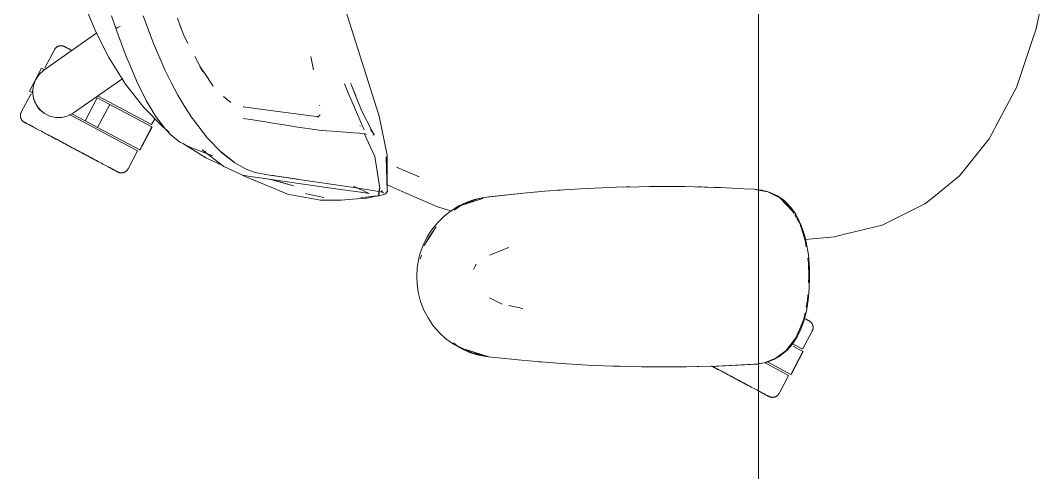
# Model space of a CAD drawing. Header units: millimetres. Extents: x 155927 to 326028, y -36033 to 97293.
# Drawn here: x 171615 to 172164, y 17913 to 18156 of the extents above; entities that cross this region are included whole.
import ezdxf

# ---------------------------------------------------------------- set-up
doc = ezdxf.new("R2010")
doc.units = ezdxf.units.MM
doc.header["$MEASUREMENT"] = 0
doc.layers.add('G-IMPT', color=8, linetype='CONTINUOUS', lineweight=9)
doc.layers.add('I-FURN', color=8, linetype='CONTINUOUS', lineweight=9)

msp = doc.modelspace()

# ---------------------------------------------------------------- linework, layer by layer
at = {"layer": 'G-IMPT'}
for p, q in [((171792.31, 18154.91), (171783.13, 18184.88)), ((171648.32, 18168), (171655.84, 18150.02)), ((172164.49, 18165.49), (172161.62, 18151.67)), ((171666.72, 18151.71), (171664.31, 18158.64)), ((171686.88, 18143.72), (171681.42, 18158.59)), ((171699.72, 18157.4), (171700.39, 18155.68)), ((171703.11, 18148.59), (171700.39, 18155.68)), ((171662.93, 18136.25), (171655.84, 18150.02)), ((171666.68, 18151.71), (171666.71, 18151.84)), ((171672.25, 18136.74), (171666.68, 18151.71)), ((171666.71, 18151.84), (171667.12, 18152.11)), ((171666.71, 18151.84), (171666.73, 18151.88)), ((171666.71, 18151.84), (171666.72, 18151.71)), ((171667.12, 18152.11), (171666.73, 18151.88)), ((171667.95, 18152.49), (171667.12, 18152.11)), ((171667.3, 18152.21), (171667.12, 18152.11)), ((171667.95, 18152.49), (171667.3, 18152.21)), ((171667.95, 18152.49), (171669, 18152.91)), ((171667.95, 18152.49), (171668.41, 18152.69)), ((171669, 18152.91), (171668.41, 18152.69)), ((171703.11, 18148.59), (171700.8, 18154.04)), ((171792.31, 18154.91), (171808.3, 18104.67)), ((172159.11, 18144.23), (172161.62, 18151.67)), ((171705.31, 18143.75), (171703.11, 18148.59)), ((172159.11, 18144.23), (172150.96, 18120.14)), ((171686.88, 18143.72), (171693.06, 18129.49)), ((171671.91, 18121.95), (171662.93, 18136.25)), ((171673.73, 18133.06), (171672.25, 18136.74)), ((171709.18, 18136.7), (171713.37, 18128.6)), ((171771.59, 18136.8), (171773, 18129.54)), ((171678.5, 18122.11), (171673.73, 18133.06)), ((171696.45, 18122.76), (171693.06, 18129.49)), ((171711.86, 18131.37), (171714.42, 18127.62)), ((171711.86, 18131.37), (171713.37, 18128.6)), ((171696.45, 18122.76), (171700.02, 18115.97)), ((171714.42, 18127.62), (171714.81, 18127.04)), ((171714.81, 18127.04), (171718.31, 18121.91)), ((171671.91, 18121.95), (171681.71, 18109.35)), ((171678.72, 18121.66), (171678.5, 18122.11)), ((171678.5, 18122.11), (171683.03, 18113.05)), ((171678.5, 18122.11), (171682.72, 18113.65)), ((171678.72, 18121.66), (171683.03, 18113.05)), ((171718.31, 18121.91), (171719.06, 18120.8)), ((171789.58, 18122.07), (171791.33, 18117.49)), ((171791.33, 18117.49), (171800.25, 18097.33)), ((171793.61, 18120.75), (171793.05, 18122.16)), ((171795.62, 18115.85), (171793.61, 18120.75)), ((171793.61, 18120.75), (171795.63, 18115.65)), ((171795.63, 18115.65), (171794.29, 18119.03)), ((172139.78, 18098.97), (172150.08, 18118.48)), ((172150.08, 18118.48), (172150.96, 18120.14)), ((171683.03, 18113.05), (171682.72, 18113.65)), ((171683.03, 18113.05), (171687.76, 18105.06)), ((171703.78, 18109.74), (171700.02, 18115.97)), ((171724.58, 18115.27), (171728.49, 18111.94)), ((171798.88, 18107.38), (171795.62, 18115.85)), ((171691.67, 18099.05), (171681.71, 18109.35)), ((171703.78, 18109.74), (171707.67, 18103.65)), ((171748.44, 18107.99), (171735.08, 18109.77)), ((171735.08, 18109.77), (171735.55, 18109.63)), ((171748.44, 18107.99), (171775.77, 18104.26)), ((171776.27, 18110.32), (171776.23, 18110.67)), ((171798.88, 18107.38), (171804.16, 18097.27)), ((171688.63, 18103.77), (171687.76, 18105.06)), ((171693.34, 18097.63), (171688.63, 18103.77)), ((171707.83, 18103.39), (171707.67, 18103.65)), ((171715.86, 18092.95), (171707.83, 18103.39)), ((171740.25, 18102.64), (171735.17, 18103.39)), ((171740.25, 18102.64), (171747.08, 18101.58)), ((171747.08, 18101.58), (171748.74, 18101.32)), ((171760.52, 18099.45), (171748.74, 18101.32)), ((171776.62, 18105.37), (171775.06, 18104.13)), ((171775.27, 18104.17), (171775.51, 18104.21)), ((171775.77, 18104.26), (171775.51, 18104.21)), ((171808.3, 18104.67), (171812.5, 18083.71)), ((171695.34, 18096.05), (171691.67, 18099.05)), ((171693.34, 18097.63), (171696.24, 18094.61)), ((171762.07, 18099.2), (171760.52, 18099.45)), ((171777.28, 18096.99), (171762.07, 18099.2)), ((171777.28, 18096.99), (171777.36, 18096.98)), ((171777.36, 18096.98), (171785.61, 18096.36)), ((171794.45, 18095.73), (171785.61, 18096.36)), ((171794.45, 18095.73), (171797.86, 18095.48)), ((171798.23, 18095.44), (171797.86, 18095.48)), ((171797.87, 18099.5), (171798.31, 18099.23)), ((171798.23, 18095.44), (171800.69, 18095.15)), ((171805.87, 18083.01), (171800.28, 18095.3)), ((171800.69, 18095.15), (171800.75, 18095.13)), ((171801.53, 18094.85), (171800.75, 18095.13)), ((171805.51, 18094.82), (171803.67, 18097.52)), ((171805.51, 18094.82), (171804.16, 18097.27)), ((171805.48, 18094.69), (171805.51, 18094.82)), ((171805.51, 18094.82), (171805.54, 18094.99)), ((172136.35, 18092.47), (172139.06, 18097.6)), ((172139.78, 18098.97), (172139.06, 18097.6)), ((171701.1, 18090.75), (171696.24, 18094.61)), ((171702.24, 18090.13), (171701.1, 18090.75)), ((171702.24, 18090.13), (171704.67, 18088.96)), ((171703.59, 18089.44), (171702.83, 18089.94)), ((171703.59, 18089.44), (171715.04, 18082.32)), ((171723.59, 18085.05), (171715.86, 18092.95)), ((171804.79, 18094.54), (171805.48, 18094.69)), ((172136.35, 18092.47), (172124.14, 18077.33)), ((171704.67, 18088.96), (171706.9, 18087.89)), ((171718.81, 18083.38), (171706.9, 18087.89)), ((171713.15, 18086.61), (171724.8, 18077.69)), ((171713.15, 18086.61), (171715.1, 18085.5)), ((171730.33, 18079.96), (171723.38, 18085.36)), ((171723.38, 18085.36), (171726.95, 18082.55)), ((171723.59, 18085.05), (171730.56, 18079.63)), ((171715.04, 18082.32), (171723.67, 18078.34)), ((171730.33, 18079.96), (171726.95, 18082.55)), ((171730.56, 18079.63), (171736.39, 18076.35)), ((171805.87, 18083.01), (171808.58, 18065.96)), ((171812.06, 18082.82), (171812.64, 18064.38)), ((171812.06, 18082.82), (171812.54, 18064.84)), ((171812.5, 18083.71), (171812.54, 18064.84)), ((171724.8, 18077.69), (171731.38, 18074.63)), ((171731.38, 18074.63), (171734.74, 18073.06)), ((171734.13, 18073.35), (171735.3, 18072.58)), ((171737.73, 18072.42), (171734.74, 18073.06)), ((171736.81, 18076.13), (171736.39, 18076.35)), ((171736.81, 18076.13), (171741.6, 18074.38)), ((171741.6, 18074.38), (171749.28, 18073.08)), ((171764.44, 18070.78), (171749.28, 18073.08)), ((171764.44, 18070.78), (171749.85, 18073.01)), ((171765.04, 18070.69), (171749.85, 18073.01)), ((171817.64, 18077.28), (171829.5, 18072.35)), ((172120.38, 18072.67), (172124.14, 18077.33)), ((171735.3, 18072.58), (171751.75, 18065.78)), ((171784.95, 18065.74), (171737.73, 18072.42)), ((171762.16, 18067.29), (171749.21, 18070.79)), ((171762.16, 18067.29), (171750.27, 18070.64)), ((171765.04, 18070.69), (171795.92, 18066.13)), ((171820.7, 18064.25), (171812.53, 18067.81)), ((171829.76, 18072.25), (171829.5, 18072.35)), ((172105.43, 18060.5), (172120.38, 18072.67)), ((171751.75, 18065.78), (171755.12, 18064.39)), ((171758.98, 18062.8), (171755.12, 18064.39)), ((171776.67, 18059.56), (171758.98, 18062.8)), ((171769.23, 18063.01), (171768.66, 18063.16)), ((171778.54, 18060.97), (171769.23, 18063.01)), ((171784.95, 18065.74), (171795.61, 18064.3)), ((171794.37, 18067.11), (171802.8, 18063.11)), ((171796.91, 18064.09), (171795.61, 18064.3)), ((171795.92, 18066.13), (171803.77, 18065.02)), ((171801.93, 18063.25), (171796.91, 18064.09)), ((171802.8, 18063.11), (171801.93, 18063.25)), ((171810.04, 18063.91), (171803.77, 18065.02)), ((171805.81, 18061.53), (171808.13, 18061.97)), ((171806.22, 18061.79), (171809.5, 18062.32)), ((171807.9, 18062.38), (171808.58, 18065.96)), ((171807.9, 18062.38), (171808.52, 18065.93)), ((171808.52, 18065.93), (171808.13, 18061.97)), ((171809.42, 18064.08), (171810.51, 18063.52)), ((171809.42, 18064.08), (171810.04, 18063.91)), ((171809.5, 18062.32), (171811.36, 18062.87)), ((171809.69, 18064.46), (171809.61, 18064.95)), ((171809.69, 18064.46), (171810.01, 18063.92)), ((171810.01, 18063.92), (171810.51, 18063.52)), ((171811.9, 18063.19), (171811.36, 18062.87)), ((171811.9, 18063.19), (171812.28, 18063.69)), ((171812.67, 18064.26), (171812.28, 18063.69)), ((171812.67, 18064.26), (171812.48, 18065.13)), ((171812.48, 18065.13), (171812.5, 18065.01)), ((171812.54, 18064.84), (171812.5, 18065.01)), ((171812.64, 18064.38), (171812.54, 18064.84)), ((171828.54, 18060.83), (171820.7, 18064.25)), ((171864.5, 18061.05), (171887.45, 18063.51)), ((171864.5, 18061.05), (171885.93, 18063.4)), ((171887.45, 18063.51), (171867.31, 18061.38)), ((171885.93, 18063.4), (171897.33, 18064.39)), ((171907.62, 18065.12), (171897.33, 18064.39)), ((171905.58, 18064.98), (171904.16, 18064.85)), ((171905.58, 18064.98), (171907.48, 18065.07)), ((171907.62, 18065.12), (171916.49, 18065.68)), ((171927.8, 18066.22), (171916.49, 18065.68)), ((171927.8, 18066.22), (171935.67, 18066.51)), ((171947.98, 18066.8), (171935.67, 18066.51)), ((171939.55, 18066.59), (171941.2, 18066.67)), ((171941.2, 18066.67), (171943.28, 18066.67)), ((171947.98, 18066.8), (171953.45, 18066.88)), ((171968.17, 18066.88), (171953.45, 18066.88)), ((171972.68, 18066.83), (171968.17, 18066.88)), ((171972.68, 18066.83), (171988.35, 18066.45)), ((171979.4, 18066.66), (171981.62, 18066.66)), ((171984.95, 18066.51), (171981.62, 18066.66)), ((171988.35, 18066.45), (171991.89, 18066.33)), ((172004.45, 18065.71), (171991.89, 18066.33)), ((172004.45, 18065.71), (172010.12, 18065.43)), ((172012.19, 18065), (172009.89, 18065.43)), ((172010.12, 18065.43), (172012.19, 18065.17)), ((172012.19, 18065.17), (172014.12, 18064.93)), ((172017.24, 18064.06), (172012.19, 18065)), ((172014.12, 18064.93), (172018.08, 18063.87)), ((172021.5, 18061.96), (172017.24, 18064.06)), ((172022.4, 18061.88), (172018.08, 18063.87)), ((172021.5, 18061.96), (172023.73, 18060.85)), ((172022.4, 18061.88), (172025.62, 18059.68)), ((171776.67, 18059.56), (171783.64, 18059.53)), ((171787.81, 18059.53), (171783.64, 18059.53)), ((171791.77, 18059.87), (171787.81, 18059.53)), ((171791.77, 18059.87), (171801.09, 18060.68)), ((171800.92, 18061.19), (171798.33, 18060.98)), ((171800.92, 18061.19), (171805.61, 18061.71)), ((171801.09, 18060.68), (171801.56, 18060.72)), ((171805.81, 18061.53), (171801.56, 18060.72)), ((171806.22, 18061.79), (171805.61, 18061.71)), ((171839.66, 18055.97), (171828.54, 18060.83)), ((171852.14, 18056.65), (171848.57, 18054.23)), ((171850.82, 18056.26), (171855.4, 18058.45)), ((171852.14, 18056.65), (171864, 18060.47)), ((171861.37, 18060.26), (171852.14, 18056.65)), ((171852.14, 18056.65), (171854.85, 18057.55)), ((171854.85, 18057.55), (171864, 18060.47)), ((171855.4, 18058.45), (171859.54, 18059.89)), ((171864.5, 18061.05), (171859.54, 18059.89)), ((171864.42, 18060.83), (171861.37, 18060.26)), ((171864.5, 18061.05), (171867.31, 18061.38)), ((172023.73, 18060.85), (172026.14, 18058.62)), ((172030.64, 18053.46), (172023.73, 18060.85)), ((172029.44, 18055.55), (172023.73, 18060.85)), ((172026.95, 18058.54), (172025.62, 18059.68)), ((172029.22, 18055.09), (172026.14, 18058.62)), ((172026.95, 18058.54), (172029.81, 18055.5)), ((172101.78, 18057.52), (172094.61, 18054)), ((172105.43, 18060.5), (172101.78, 18057.52)), ((171839.58, 18047.35), (171843.19, 18050.9)), ((171839.66, 18055.97), (171847.48, 18053.71)), ((171843.19, 18050.9), (171846.5, 18053.53)), ((171850.82, 18056.26), (171846.5, 18053.53)), ((172030.64, 18053.46), (172029.36, 18054.93)), ((172031.33, 18052.4), (172029.44, 18055.55)), ((172029.81, 18055.5), (172032.26, 18052.04)), ((172032.66, 18050.17), (172031.8, 18051.61)), ((172033.06, 18050.67), (172032.26, 18052.04)), ((172083.15, 18048.35), (172094.61, 18054)), ((171839.58, 18047.35), (171836.39, 18043.38)), ((172034.4, 18047.25), (172032.94, 18049.7)), ((172035.27, 18046.03), (172033.06, 18050.67)), ((172037.43, 18037.86), (172034.4, 18047.25)), ((172037.01, 18040.94), (172035.27, 18046.03)), ((172078.78, 18046.2), (172060.84, 18041.8)), ((172083.15, 18048.35), (172078.78, 18046.2)), ((171831.89, 18035.32), (171834.13, 18039.83)), ((171832.53, 18035.23), (171838.86, 18045.18)), ((171834.13, 18039.83), (171836.39, 18043.38)), ((171834.69, 18038.9), (171838.86, 18045.18)), ((172037.01, 18040.94), (172037.98, 18037.02)), ((172037.3, 18038.48), (172053.18, 18039.92)), ((172053.18, 18039.92), (172058.47, 18041.22)), ((172060.84, 18041.8), (172058.47, 18041.22)), ((171831.89, 18035.32), (171830.18, 18030.55)), ((171832.53, 18035.23), (171834.69, 18038.9)), ((172037.9, 18034.57), (172037.43, 18037.86)), ((172037.98, 18037.02), (172039.1, 18030.25)), ((171829.61, 18028.42), (171830.18, 18030.55)), ((171830.98, 18030.11), (171830.36, 18028.08)), ((171878.02, 18034.15), (171867.59, 18030.01)), ((172039.68, 18022.94), (172039.1, 18030.25)), ((171828.44, 18018.43), (171828.73, 18023.47)), ((171828.73, 18023.47), (171829.61, 18028.42)), ((171859.05, 18022.26), (171860.07, 18024.48)), ((171860.07, 18024.48), (171860.36, 18024.93)), ((172039.16, 18025.6), (172038.77, 18028.38)), ((172039.16, 18025.6), (172039.39, 18018.43)), ((171828.44, 18018.43), (171828.61, 18014.58)), ((172039.2, 18015.32), (172039.39, 18018.43)), ((172039.77, 18018.43), (172039.59, 18012.09)), ((172039.68, 18022.94), (172039.77, 18018.43)), ((171829.26, 18010.07), (171828.61, 18014.58)), ((171829.26, 18010.07), (171830.52, 18005.2)), ((171867.68, 18007.05), (171874.47, 18003.79)), ((172038.61, 18005.61), (172038.8, 18008.81)), ((172039.02, 18005.94), (172039.59, 18012.09)), ((171832.35, 18000.49), (171830.52, 18005.2)), ((171885.52, 18001.45), (171878.08, 18003.02)), ((172037.84, 18001.86), (172038.61, 18005.61)), ((172039.02, 18005.94), (172038.02, 18000.01)), ((171834.54, 17996.33), (171832.35, 18000.49)), ((171834.54, 17996.33), (171837.37, 17992.16)), ((172036.57, 17995.64), (172037.28, 17999.11)), ((172036.59, 17994.53), (172038.02, 18000.01)), ((171837.37, 17992.16), (171840.69, 17988.33)), ((172036.57, 17995.64), (172034.24, 17990.02)), ((172036.59, 17994.53), (172035.01, 17990.2)), ((171844.13, 17985.16), (171840.69, 17988.33)), ((171844.13, 17985.16), (171848.21, 17982.17)), ((172027.18, 17978.84), (172032.4, 17985.63)), ((172033.02, 17986.12), (172030.37, 17982.08)), ((172032.4, 17985.63), (172034.24, 17990.02)), ((172033.02, 17986.12), (172035.01, 17990.2)), ((171848.17, 17982.86), (171850.28, 17981.26)), ((171852.66, 17979.65), (171848.21, 17982.17)), ((171858.34, 17977.52), (171850.28, 17981.26)), ((171852.66, 17979.65), (171856.89, 17977.84)), ((172030.37, 17982.08), (172027.7, 17979.04)), ((171867.31, 17975.48), (171854.85, 17979.31)), ((171854.85, 17979.31), (171864, 17976.4)), ((171856.89, 17977.84), (171861.76, 17976.38)), ((171858.34, 17977.52), (171866.75, 17975.61)), ((171866.8, 17975.48), (171861.76, 17976.38)), ((171867.31, 17975.48), (171864, 17976.4)), ((171884.73, 17973.58), (171866.8, 17975.48)), ((172015.36, 17972.26), (172021.56, 17974.67)), ((172020.53, 17974), (172016.88, 17972.61)), ((172020.53, 17974), (172023.96, 17975.96)), ((172021.56, 17974.67), (172027.18, 17978.84)), ((172023.96, 17975.96), (172027.7, 17979.04)), ((171888.86, 17973.23), (171884.73, 17973.58)), ((171903.91, 17971.98), (171888.86, 17973.23)), ((171895.73, 17972.63), (171894.05, 17972.8)), ((171903.91, 17971.98), (171909, 17971.66)), ((171909, 17971.66), (171923.14, 17970.85)), ((171929.16, 17970.59), (171923.14, 17970.85)), ((171929.16, 17970.59), (171940.92, 17970.2)), ((171934.05, 17970.45), (171935.98, 17970.34)), ((171935.98, 17970.34), (171937.48, 17970.33)), ((171949.34, 17970.04), (171940.92, 17970.2)), ((171949.34, 17970.04), (171979.36, 17970.15)), ((171949.34, 17970.04), (171969.53, 17969.99)), ((171949.34, 17970.04), (171960.14, 17969.95)), ((171979.36, 17970.15), (171960.14, 17969.95)), ((171969.41, 17970.03), (171971.56, 17970.01)), ((171969.53, 17969.99), (171990.92, 17970.5)), ((171969.53, 17969.99), (171989.71, 17970.46)), ((171969.53, 17969.99), (171979.36, 17970.15)), ((171971.56, 17970.01), (171973.47, 17970.08)), ((171979.36, 17970.15), (171990.92, 17970.5)), ((171989.71, 17970.46), (172011.5, 17971.54)), ((171989.71, 17970.46), (172009.89, 17971.43)), ((171990.92, 17970.5), (171989.71, 17970.46)), ((171990.92, 17970.5), (172011.5, 17971.54)), ((172011.5, 17971.54), (172009.89, 17971.43)), ((172011.5, 17971.54), (172013.14, 17971.8)), ((172015.36, 17972.26), (172012.19, 17971.78)), ((172015.54, 17972.24), (172013.14, 17971.8)), ((172015.54, 17972.24), (172016.88, 17972.61))]:
    msp.add_line(p, q, dxfattribs=at)
at = {"layer": 'I-FURN'}
for p, q in [((172012.19, 19242.89), (172012.19, 17842.89)), ((172012.19, 17842.89), (172012.19, 19242.89)), ((171627.88, 18129.33), (171656.47, 18149.35)), ((171633.62, 18140.37), (171628.47, 18130.69)), ((171633.62, 18140.37), (171633.7, 18140.52)), ((171633.7, 18140.52), (171633.78, 18140.65)), ((171633.78, 18140.65), (171633.87, 18140.79)), ((171633.87, 18140.79), (171633.96, 18140.92)), ((171633.96, 18140.92), (171634.06, 18141.04)), ((171634.06, 18141.04), (171634.17, 18141.17)), ((171634.17, 18141.17), (171634.28, 18141.28)), ((171634.28, 18141.28), (171634.39, 18141.4)), ((171634.39, 18141.4), (171634.51, 18141.51)), ((171634.51, 18141.51), (171634.63, 18141.61)), ((171634.63, 18141.61), (171634.76, 18141.71)), ((171634.76, 18141.71), (171634.89, 18141.8)), ((171634.89, 18141.8), (171635.03, 18141.89)), ((171635.03, 18141.89), (171635.17, 18141.98)), ((171635.17, 18141.98), (171635.31, 18142.05)), ((171635.31, 18142.05), (171635.45, 18142.13)), ((171635.45, 18142.13), (171635.6, 18142.19)), ((171635.6, 18142.19), (171635.75, 18142.25)), ((171635.75, 18142.25), (171635.9, 18142.31)), ((171635.9, 18142.31), (171636.05, 18142.35)), ((171636.05, 18142.35), (171636.21, 18142.4)), ((171636.21, 18142.4), (171636.37, 18142.43)), ((171636.37, 18142.43), (171636.53, 18142.46)), ((171636.53, 18142.46), (171636.68, 18142.48)), ((171636.68, 18142.48), (171636.85, 18142.5)), ((171636.85, 18142.5), (171637.01, 18142.51)), ((171637.01, 18142.51), (171637.17, 18142.51)), ((171637.17, 18142.51), (171637.33, 18142.51)), ((171637.33, 18142.51), (171637.49, 18142.5)), ((171637.49, 18142.5), (171637.65, 18142.48)), ((171637.65, 18142.48), (171637.81, 18142.46)), ((171637.81, 18142.46), (171637.97, 18142.43)), ((171637.97, 18142.43), (171638.13, 18142.4)), ((171638.13, 18142.4), (171638.28, 18142.36)), ((171638.28, 18142.36), (171638.44, 18142.31)), ((171638.44, 18142.31), (171638.59, 18142.26)), ((171638.59, 18142.26), (171638.74, 18142.2)), ((171638.74, 18142.2), (171638.88, 18142.13)), ((171638.88, 18142.13), (171639.03, 18142.06)), ((171639.03, 18142.06), (171639.07, 18142.04)), ((171639.07, 18142.04), (171639.09, 18142.03)), ((171639.12, 18142.02), (171639.07, 18142.04)), ((171639.07, 18142.04), (171639.07, 18142.04)), ((171639.09, 18142.03), (171639.15, 18142)), ((171639.2, 18141.97), (171639.12, 18142.02)), ((171639.15, 18142), (171639.25, 18141.94)), ((171639.32, 18141.91), (171639.2, 18141.97)), ((171639.25, 18141.94), (171639.39, 18141.87)), ((171639.48, 18141.82), (171639.32, 18141.91)), ((171639.39, 18141.87), (171639.57, 18141.77)), ((171639.68, 18141.71), (171639.48, 18141.82)), ((171639.57, 18141.77), (171639.79, 18141.66)), ((171639.92, 18141.59), (171639.68, 18141.71)), ((171639.79, 18141.66), (171640.05, 18141.52)), ((171640.2, 18141.44), (171639.92, 18141.59)), ((171640.05, 18141.52), (171640.34, 18141.36)), ((171640.52, 18141.27), (171640.2, 18141.44)), ((171640.34, 18141.36), (171640.68, 18141.18)), ((171640.88, 18141.08), (171640.52, 18141.27)), ((171640.68, 18141.18), (171641.05, 18140.99)), ((171641.27, 18140.87), (171640.88, 18141.08)), ((171641.05, 18140.99), (171641.46, 18140.77)), ((171641.7, 18140.64), (171641.27, 18140.87)), ((171641.46, 18140.77), (171641.91, 18140.53)), ((171642.16, 18140.39), (171641.7, 18140.64)), ((171641.91, 18140.53), (171642.39, 18140.27)), ((171642.67, 18140.13), (171642.16, 18140.39)), ((171642.39, 18140.27), (171642.91, 18140)), ((171643.2, 18139.84), (171642.67, 18140.13)), ((171626.72, 18130.49), (171620.14, 18118.13)), ((171625.37, 18127.07), (171627.88, 18129.33)), ((171626.72, 18130.49), (171628.11, 18129.75)), ((171628.11, 18129.75), (171628.03, 18129.79)), ((171622.29, 18121.12), (171623.47, 18124.28)), ((171623.47, 18124.28), (171625.37, 18127.07)), ((171670.36, 18124.91), (171643.93, 18106.4)), ((171621.54, 18117.38), (171620.14, 18118.13)), ((171621.45, 18117.43), (171621.54, 18117.38)), ((171621.54, 18117.38), (171621.94, 18118.14)), ((171621.91, 18117.77), (171622.29, 18121.12)), ((171622.34, 18114.42), (171621.91, 18117.77)), ((171620.96, 18116.56), (171615.81, 18106.88)), ((171620.96, 18116.56), (171621.33, 18116.36)), ((171623.56, 18111.28), (171622.34, 18114.42)), ((171625.49, 18108.52), (171623.56, 18111.28)), ((171656.69, 18114.55), (171650.12, 18102.19)), ((171656.69, 18114.55), (171663.33, 18111.02)), ((171657.16, 18115.43), (171685.86, 18100.17)), ((171615.38, 18105.62), (171615.41, 18105.78)), ((171615.41, 18105.78), (171615.45, 18105.93)), ((171615.45, 18105.93), (171615.49, 18106.09)), ((171615.49, 18106.09), (171615.54, 18106.24)), ((171615.54, 18106.24), (171615.59, 18106.4)), ((171615.59, 18106.4), (171615.65, 18106.55)), ((171615.65, 18106.55), (171615.71, 18106.69)), ((171615.71, 18106.69), (171615.79, 18106.84)), ((171615.79, 18106.84), (171615.81, 18106.88)), ((171624.03, 18110.44), (171626.33, 18107.65)), ((171628.03, 18106.3), (171625.49, 18108.52)), ((171626.33, 18107.65), (171627.75, 18106.5)), ((171631.03, 18104.75), (171628.03, 18106.3)), ((171643.93, 18106.4), (171640.95, 18104.81)), ((171650.12, 18102.19), (171643.06, 18105.94)), ((171663.33, 18111.02), (171656.76, 18098.66)), ((171663.33, 18111.02), (171686.04, 18098.94)), ((171615.33, 18104.98), (171615.34, 18105.14)), ((171615.34, 18104.81), (171615.33, 18104.98)), ((171615.34, 18105.14), (171615.35, 18105.3)), ((171615.35, 18104.65), (171615.34, 18104.81)), ((171615.35, 18105.3), (171615.36, 18105.46)), ((171615.36, 18104.49), (171615.35, 18104.65)), ((171615.36, 18105.46), (171615.38, 18105.62)), ((171615.39, 18104.33), (171615.36, 18104.49)), ((171615.42, 18104.18), (171615.39, 18104.33)), ((171615.45, 18104.02), (171615.42, 18104.18)), ((171615.49, 18103.86), (171615.45, 18104.02)), ((171615.54, 18103.71), (171615.49, 18103.86)), ((171615.6, 18103.56), (171615.54, 18103.71)), ((171615.66, 18103.41), (171615.6, 18103.56)), ((171615.72, 18103.26), (171615.66, 18103.41)), ((171615.79, 18103.12), (171615.72, 18103.26)), ((171615.87, 18102.97), (171615.79, 18103.12)), ((171615.95, 18102.84), (171615.87, 18102.97)), ((171616.04, 18102.7), (171615.95, 18102.84)), ((171616.14, 18102.57), (171616.04, 18102.7)), ((171616.24, 18102.44), (171616.14, 18102.57)), ((171616.34, 18102.32), (171616.24, 18102.44)), ((171616.45, 18102.2), (171616.34, 18102.32)), ((171616.56, 18102.09), (171616.45, 18102.2)), ((171616.68, 18101.98), (171616.56, 18102.09)), ((171616.8, 18101.87), (171616.68, 18101.98)), ((171616.93, 18101.77), (171616.8, 18101.87)), ((171617.06, 18101.68), (171616.93, 18101.77)), ((171617.19, 18101.59), (171617.06, 18101.68)), ((171617.33, 18101.5), (171617.19, 18101.59)), ((171617.47, 18101.43), (171617.33, 18101.5)), ((171617.48, 18101.42), (171617.47, 18101.43)), ((171617.47, 18101.43), (171617.49, 18101.41)), ((171617.52, 18101.4), (171617.48, 18101.42)), ((171617.49, 18101.41), (171617.55, 18101.38)), ((171617.6, 18101.36), (171617.52, 18101.4)), ((171617.55, 18101.38), (171617.65, 18101.33)), ((171617.72, 18101.29), (171617.6, 18101.36)), ((171617.65, 18101.33), (171617.79, 18101.25)), ((171617.89, 18101.21), (171617.72, 18101.29)), ((171617.79, 18101.25), (171617.97, 18101.16)), ((171618.09, 18101.1), (171617.89, 18101.21)), ((171617.97, 18101.16), (171618.19, 18101.04)), ((171618.33, 18100.97), (171618.09, 18101.1)), ((171618.19, 18101.04), (171618.45, 18100.91)), ((171618.61, 18100.82), (171618.33, 18100.97)), ((171618.45, 18100.91), (171618.75, 18100.75)), ((171618.92, 18100.65), (171618.61, 18100.82)), ((171618.75, 18100.75), (171619.08, 18100.57)), ((171619.28, 18100.46), (171618.92, 18100.65)), ((171619.08, 18100.57), (171619.46, 18100.37)), ((171619.67, 18100.26), (171619.28, 18100.46)), ((171619.46, 18100.37), (171619.87, 18100.15)), ((171620.1, 18100.03), (171619.67, 18100.26)), ((171634.31, 18103.96), (171631.03, 18104.75)), ((171637.68, 18103.99), (171634.31, 18103.96)), ((171640.95, 18104.81), (171637.68, 18103.99)), ((171641.74, 18105.51), (171678.35, 18086.05)), ((171656.76, 18098.66), (171650.12, 18102.19)), ((171685.86, 18100.17), (171687.54, 18103.33)), ((171619.87, 18100.15), (171620.31, 18099.92)), ((171620.57, 18099.78), (171620.1, 18100.03)), ((171620.31, 18099.92), (171620.79, 18099.66)), ((171621.07, 18099.51), (171620.57, 18099.78)), ((171620.79, 18099.66), (171621.31, 18099.38)), ((171621.6, 18099.23), (171621.07, 18099.51)), ((171621.31, 18099.38), (171621.86, 18099.09)), ((171622.17, 18098.93), (171621.6, 18099.23)), ((171621.86, 18099.09), (171622.45, 18098.78)), ((171622.45, 18098.78), (171623.06, 18098.45)), ((171623.06, 18098.45), (171623.71, 18098.11)), ((171623.71, 18098.11), (171624.39, 18097.75)), ((171624.39, 18097.75), (171625.1, 18097.37)), ((171625.1, 18097.37), (171625.83, 18096.98)), ((171625.83, 18096.98), (171626.59, 18096.58)), ((171626.59, 18096.58), (171627.38, 18096.16)), ((171627.38, 18096.16), (171628.19, 18095.73)), ((171628.19, 18095.73), (171629.03, 18095.28)), ((171629.03, 18095.28), (171629.88, 18094.83)), ((171629.88, 18094.83), (171630.76, 18094.36)), ((171679.47, 18086.58), (171656.76, 18098.66)), ((171686.04, 18098.94), (171679.47, 18086.58)), ((171679.64, 18086.49), (171686.21, 18098.85)), ((171630.76, 18094.36), (171631.66, 18093.88)), ((171632.15, 18093.62), (171631.24, 18094.1)), ((171631.66, 18093.88), (171632.57, 18093.4)), ((171633.07, 18093.13), (171632.15, 18093.62)), ((171632.57, 18093.4), (171633.5, 18092.9)), ((171634.01, 18092.63), (171633.07, 18093.13)), ((171633.5, 18092.9), (171634.44, 18092.4)), ((171634.96, 18092.13), (171634.01, 18092.63)), ((171634.44, 18092.4), (171635.4, 18091.89)), ((171635.92, 18091.61), (171634.96, 18092.13)), ((171635.4, 18091.89), (171636.37, 18091.38)), ((171636.9, 18091.1), (171635.92, 18091.61)), ((171636.37, 18091.38), (171637.35, 18090.86)), ((171637.88, 18090.57), (171636.9, 18091.1)), ((171637.35, 18090.86), (171638.34, 18090.33)), ((171638.87, 18090.05), (171637.88, 18090.57)), ((171638.34, 18090.33), (171639.33, 18089.8)), ((171639.87, 18089.52), (171638.87, 18090.05)), ((171639.33, 18089.8), (171640.33, 18089.27)), ((171640.87, 18088.98), (171639.87, 18089.52)), ((171640.33, 18089.27), (171641.33, 18088.74)), ((171641.88, 18088.45), (171640.87, 18088.98)), ((171641.33, 18088.74), (171642.34, 18088.2)), ((171642.88, 18087.92), (171641.88, 18088.45)), ((171642.34, 18088.2), (171643.34, 18087.67)), ((171643.89, 18087.38), (171642.88, 18087.92)), ((171643.34, 18087.67), (171644.35, 18087.14)), ((171644.89, 18086.85), (171643.89, 18087.38)), ((171644.35, 18087.14), (171645.35, 18086.6)), ((171645.89, 18086.32), (171644.89, 18086.85)), ((171645.35, 18086.6), (171646.35, 18086.07)), ((171646.88, 18085.79), (171645.89, 18086.32)), ((171646.35, 18086.07), (171647.34, 18085.55)), ((171647.87, 18085.26), (171646.88, 18085.79)), ((171647.34, 18085.55), (171648.32, 18085.02)), ((171648.85, 18084.74), (171647.87, 18085.26)), ((171648.32, 18085.02), (171649.29, 18084.51)), ((171649.82, 18084.23), (171648.85, 18084.74)), ((171649.29, 18084.51), (171650.26, 18083.99)), ((171650.77, 18083.72), (171649.82, 18084.23)), ((171650.26, 18083.99), (171651.21, 18083.49)), ((171673.2, 18076.36), (171678.35, 18086.05)), ((171651.72, 18083.22), (171650.77, 18083.72)), ((171651.21, 18083.49), (171652.15, 18082.99)), ((171652.65, 18082.72), (171651.72, 18083.22)), ((171652.15, 18082.99), (171653.07, 18082.5)), ((171653.56, 18082.24), (171652.65, 18082.72)), ((171653.07, 18082.5), (171653.98, 18082.02)), ((171654.46, 18081.76), (171653.56, 18082.24)), ((171653.98, 18082.02), (171654.86, 18081.54)), ((171655.33, 18081.29), (171654.46, 18081.76)), ((171654.86, 18081.54), (171655.73, 18081.08)), ((171656.19, 18080.84), (171655.33, 18081.29)), ((171655.73, 18081.08), (171656.58, 18080.63)), ((171657.03, 18080.39), (171656.19, 18080.84)), ((171656.58, 18080.63), (171657.4, 18080.19)), ((171657.4, 18080.19), (171658.2, 18079.77)), ((171658.2, 18079.77), (171658.98, 18079.36)), ((171658.98, 18079.36), (171659.73, 18078.96)), ((171659.73, 18078.96), (171660.45, 18078.57)), ((171660.45, 18078.57), (171661.15, 18078.2)), ((171661.15, 18078.2), (171661.81, 18077.85)), ((171661.81, 18077.85), (171662.44, 18077.51)), ((171662.44, 18077.51), (171663.04, 18077.19)), ((171663.36, 18077.03), (171662.77, 18077.34)), ((171663.04, 18077.19), (171663.61, 18076.89)), ((171663.91, 18076.74), (171663.36, 18077.03)), ((171663.61, 18076.89), (171664.15, 18076.61)), ((171664.42, 18076.46), (171663.91, 18076.74)), ((171664.15, 18076.61), (171664.65, 18076.34)), ((171664.91, 18076.2), (171664.42, 18076.46)), ((171664.65, 18076.34), (171665.12, 18076.09)), ((171665.35, 18075.97), (171664.91, 18076.2)), ((171665.12, 18076.09), (171665.55, 18075.86)), ((171665.76, 18075.75), (171665.35, 18075.97)), ((171665.55, 18075.86), (171665.94, 18075.66)), ((171666.14, 18075.55), (171665.76, 18075.75)), ((171665.94, 18075.66), (171666.29, 18075.47)), ((171666.47, 18075.37), (171666.14, 18075.55)), ((171666.29, 18075.47), (171666.61, 18075.3)), ((171666.77, 18075.21), (171666.47, 18075.37)), ((171666.61, 18075.3), (171666.89, 18075.15)), ((171667.03, 18075.08), (171666.77, 18075.21)), ((171666.89, 18075.15), (171667.13, 18075.02)), ((171667.25, 18074.96), (171667.03, 18075.08)), ((171667.13, 18075.02), (171667.33, 18074.91)), ((171667.43, 18074.86), (171667.25, 18074.96)), ((171667.33, 18074.91), (171667.5, 18074.83)), ((171667.57, 18074.79), (171667.43, 18074.86)), ((171667.5, 18074.83), (171667.62, 18074.76)), ((171667.67, 18074.74), (171667.57, 18074.79)), ((171667.62, 18074.76), (171667.7, 18074.72)), ((171667.73, 18074.7), (171667.67, 18074.74)), ((171667.7, 18074.72), (171667.74, 18074.7)), ((171667.75, 18074.69), (171667.73, 18074.7)), ((171667.74, 18074.7), (171667.75, 18074.69)), ((171667.79, 18074.67), (171667.75, 18074.69)), ((171667.93, 18074.6), (171667.79, 18074.67)), ((171668.08, 18074.54), (171667.93, 18074.6)), ((171668.23, 18074.48), (171668.08, 18074.54)), ((171668.38, 18074.42), (171668.23, 18074.48)), ((171668.53, 18074.38), (171668.38, 18074.42)), ((171668.69, 18074.34), (171668.53, 18074.38)), ((171668.85, 18074.3), (171668.69, 18074.34)), ((171669, 18074.27), (171668.85, 18074.3)), ((171669.16, 18074.25), (171669, 18074.27)), ((171669.33, 18074.23), (171669.16, 18074.25)), ((171669.49, 18074.23), (171669.33, 18074.23)), ((171669.65, 18074.22), (171669.49, 18074.23)), ((171669.81, 18074.23), (171669.65, 18074.22)), ((171669.97, 18074.24), (171669.81, 18074.23)), ((171670.13, 18074.25), (171669.97, 18074.24)), ((171670.29, 18074.28), (171670.13, 18074.25)), ((171670.45, 18074.3), (171670.29, 18074.28)), ((171670.6, 18074.34), (171670.45, 18074.3)), ((171670.76, 18074.38), (171670.6, 18074.34)), ((171670.91, 18074.43), (171670.76, 18074.38)), ((171671.07, 18074.48), (171670.91, 18074.43)), ((171671.22, 18074.54), (171671.07, 18074.48)), ((171671.36, 18074.61), (171671.22, 18074.54)), ((171671.51, 18074.68), (171671.36, 18074.61)), ((171671.65, 18074.76), (171671.51, 18074.68)), ((171671.79, 18074.84), (171671.65, 18074.76)), ((171671.92, 18074.93), (171671.79, 18074.84)), ((171672.05, 18075.03), (171671.92, 18074.93)), ((171672.18, 18075.12), (171672.05, 18075.03)), ((171672.3, 18075.23), (171672.18, 18075.12)), ((171672.42, 18075.34), (171672.3, 18075.23)), ((171672.54, 18075.45), (171672.42, 18075.34)), ((171672.65, 18075.57), (171672.54, 18075.45)), ((171672.75, 18075.69), (171672.65, 18075.57)), ((171672.85, 18075.82), (171672.75, 18075.69)), ((171672.95, 18075.95), (171672.85, 18075.82)), ((171673.03, 18076.08), (171672.95, 18075.95)), ((171673.12, 18076.22), (171673.03, 18076.08)), ((171673.2, 18076.36), (171673.12, 18076.22)), ((172036.84, 17996.15), (172037.27, 17995.92)), ((172037.49, 17995.81), (172037.08, 17996.02)), ((172037.27, 17995.92), (172037.66, 17995.71)), ((172037.86, 17995.61), (172037.49, 17995.81)), ((172037.66, 17995.71), (172038.02, 17995.52)), ((172038.2, 17995.43), (172037.86, 17995.61)), ((172038.02, 17995.52), (172038.34, 17995.35)), ((172038.49, 17995.27), (172038.2, 17995.43)), ((172038.34, 17995.35), (172038.62, 17995.2)), ((172038.75, 17995.13), (172038.49, 17995.27)), ((172038.62, 17995.2), (172038.86, 17995.08)), ((172038.97, 17995.02), (172038.75, 17995.13)), ((172038.86, 17995.08), (172039.06, 17994.97)), ((172039.15, 17994.92), (172038.97, 17995.02)), ((172039.06, 17994.97), (172039.22, 17994.88)), ((172039.29, 17994.85), (172039.15, 17994.92)), ((172039.22, 17994.88), (172039.34, 17994.82)), ((172039.39, 17994.79), (172039.29, 17994.85)), ((172039.34, 17994.82), (172039.42, 17994.78)), ((172039.45, 17994.76), (172039.39, 17994.79)), ((172039.42, 17994.78), (172039.47, 17994.75)), ((172039.47, 17994.75), (172039.45, 17994.76)), ((172039.47, 17994.75), (172039.61, 17994.67)), ((172039.47, 17994.75), (172039.47, 17994.75)), ((172039.61, 17994.67), (172039.75, 17994.59)), ((172039.75, 17994.59), (172039.88, 17994.5)), ((172039.88, 17994.5), (172040.02, 17994.4)), ((172040.02, 17994.4), (172040.14, 17994.3)), ((172040.14, 17994.3), (172040.26, 17994.2)), ((172040.26, 17994.2), (172040.38, 17994.09)), ((172040.38, 17994.09), (172040.5, 17993.97)), ((172040.5, 17993.97), (172040.6, 17993.86)), ((172040.6, 17993.86), (172040.71, 17993.73)), ((172040.71, 17993.73), (172040.81, 17993.61)), ((172040.81, 17993.61), (172040.9, 17993.47)), ((172040.9, 17993.47), (172040.99, 17993.34)), ((172040.99, 17993.34), (172041.07, 17993.2)), ((172041.07, 17993.2), (172041.15, 17993.06)), ((172041.15, 17993.06), (172041.22, 17992.92)), ((172041.22, 17992.92), (172041.29, 17992.77)), ((172041.29, 17992.77), (172041.35, 17992.62)), ((172041.35, 17992.62), (172041.4, 17992.47)), ((172041.4, 17992.47), (172041.45, 17992.31)), ((172041.45, 17992.31), (172041.49, 17992.16)), ((172041.49, 17992.16), (172041.53, 17992)), ((172041.53, 17990.4), (172041.5, 17990.24)), ((172041.53, 17992), (172041.56, 17991.84)), ((172041.56, 17990.56), (172041.53, 17990.4)), ((172041.56, 17991.84), (172041.58, 17991.68)), ((172041.58, 17990.72), (172041.56, 17990.56)), ((172041.58, 17991.68), (172041.6, 17991.52)), ((172041.6, 17990.88), (172041.58, 17990.72)), ((172041.6, 17991.52), (172041.61, 17991.36)), ((172041.61, 17991.04), (172041.6, 17990.88)), ((172041.61, 17991.36), (172041.61, 17991.2)), ((172041.61, 17991.2), (172041.61, 17991.04)), ((172035.99, 17979.61), (172041.14, 17989.3)), ((172041.16, 17989.34), (172041.14, 17989.3)), ((172041.23, 17989.48), (172041.16, 17989.34)), ((172041.3, 17989.63), (172041.23, 17989.48)), ((172041.36, 17989.78), (172041.3, 17989.63)), ((172041.41, 17989.93), (172041.36, 17989.78)), ((172041.46, 17990.09), (172041.41, 17989.93)), ((172041.5, 17990.24), (172041.46, 17990.09)), ((172030.8, 17982.37), (172035.99, 17979.61)), ((172030.88, 17981.2), (172036.17, 17978.38)), ((172036.17, 17978.38), (172029.6, 17966.02)), ((172029.77, 17965.93), (172036.34, 17978.29)), ((171988.01, 17970.01), (171987.03, 17970.54)), ((171987.48, 17970.3), (171988.47, 17969.77)), ((171989, 17969.49), (171988.01, 17970.01)), ((171988.47, 17969.77), (171989.46, 17969.24)), ((171990, 17968.96), (171989, 17969.49)), ((171989.46, 17969.24), (171990.46, 17968.71)), ((171991, 17968.42), (171990, 17968.96)), ((171990.46, 17968.71), (171991.46, 17968.18)), ((172015.81, 17972.22), (172028.48, 17965.49)), ((172029.6, 17966.02), (172017.09, 17972.67)), ((171992.01, 17967.89), (171991, 17968.42)), ((171991.46, 17968.18), (171992.47, 17967.64)), ((171993.01, 17967.36), (171992.01, 17967.89)), ((171992.47, 17967.64), (171993.47, 17967.11)), ((171994.02, 17966.82), (171993.01, 17967.36)), ((171993.47, 17967.11), (171994.48, 17966.58)), ((171995.02, 17966.29), (171994.02, 17966.82)), ((171994.48, 17966.58), (171995.48, 17966.04)), ((171996.02, 17965.76), (171995.02, 17966.29)), ((171995.48, 17966.04), (171996.48, 17965.51)), ((171997.01, 17965.23), (171996.02, 17965.76)), ((171996.48, 17965.51), (171997.47, 17964.99)), ((171998, 17964.7), (171997.01, 17965.23)), ((171997.47, 17964.99), (171998.45, 17964.46)), ((171998.98, 17964.18), (171998, 17964.7)), ((171998.45, 17964.46), (171999.42, 17963.95)), ((171999.95, 17963.67), (171998.98, 17964.18)), ((171999.42, 17963.95), (172000.39, 17963.43)), ((172000.9, 17963.16), (171999.95, 17963.67)), ((172000.39, 17963.43), (172001.34, 17962.93)), ((172001.85, 17962.66), (172000.9, 17963.16)), ((172023.33, 17955.8), (172028.48, 17965.49)), ((172001.34, 17962.93), (172002.28, 17962.43)), ((172002.78, 17962.16), (172001.85, 17962.66)), ((172002.28, 17962.43), (172003.2, 17961.94)), ((172003.69, 17961.68), (172002.78, 17962.16)), ((172003.2, 17961.94), (172004.11, 17961.46)), ((172004.59, 17961.2), (172003.69, 17961.68)), ((172004.11, 17961.46), (172004.99, 17960.98)), ((172005.46, 17960.73), (172004.59, 17961.2)), ((172004.99, 17960.98), (172005.86, 17960.52)), ((172006.32, 17960.28), (172005.46, 17960.73)), ((172005.86, 17960.52), (172006.71, 17960.07)), ((172007.16, 17959.83), (172006.32, 17960.28)), ((172006.71, 17960.07), (172007.53, 17959.63)), ((172007.53, 17959.63), (172008.33, 17959.21)), ((172008.33, 17959.21), (172009.11, 17958.8)), ((172009.11, 17958.8), (172009.86, 17958.4)), ((172009.86, 17958.4), (172010.58, 17958.01)), ((172010.58, 17958.01), (172011.28, 17957.64)), ((172011.28, 17957.64), (172011.94, 17957.29)), ((172011.94, 17957.29), (172012.57, 17956.95)), ((172012.57, 17956.95), (172013.17, 17956.63)), ((172013.49, 17956.47), (172012.9, 17956.78)), ((172013.17, 17956.63), (172013.74, 17956.33)), ((172014.04, 17956.18), (172013.49, 17956.47)), ((172013.74, 17956.33), (172014.28, 17956.05)), ((172014.55, 17955.9), (172014.04, 17956.18)), ((172014.28, 17956.05), (172014.78, 17955.78)), ((172015.04, 17955.65), (172014.55, 17955.9)), ((172014.78, 17955.78), (172015.25, 17955.53)), ((172015.48, 17955.41), (172015.04, 17955.65)), ((172015.25, 17955.53), (172015.68, 17955.3)), ((172015.89, 17955.19), (172015.48, 17955.41)), ((172015.68, 17955.3), (172016.07, 17955.1)), ((172016.27, 17954.99), (172015.89, 17955.19)), ((172016.07, 17955.1), (172016.42, 17954.91)), ((172016.6, 17954.81), (172016.27, 17954.99)), ((172016.42, 17954.91), (172016.74, 17954.74)), ((172016.9, 17954.66), (172016.6, 17954.81)), ((172016.74, 17954.74), (172017.02, 17954.59)), ((172017.16, 17954.52), (172016.9, 17954.66)), ((172017.02, 17954.59), (172017.26, 17954.46)), ((172017.38, 17954.4), (172017.16, 17954.52)), ((172017.26, 17954.46), (172017.46, 17954.35)), ((172017.56, 17954.31), (172017.38, 17954.4)), ((172017.46, 17954.35), (172017.63, 17954.27)), ((172017.7, 17954.23), (172017.56, 17954.31)), ((172017.63, 17954.27), (172017.75, 17954.2)), ((172017.8, 17954.18), (172017.7, 17954.23)), ((172017.75, 17954.2), (172017.83, 17954.16)), ((172017.86, 17954.15), (172017.8, 17954.18)), ((172017.83, 17954.16), (172017.87, 17954.14)), ((172017.88, 17954.13), (172017.86, 17954.15)), ((172017.87, 17954.14), (172017.88, 17954.13)), ((172017.92, 17954.11), (172017.88, 17954.13)), ((172018.06, 17954.04), (172017.92, 17954.11)), ((172018.21, 17953.98), (172018.06, 17954.04)), ((172018.36, 17953.92), (172018.21, 17953.98)), ((172018.51, 17953.86), (172018.36, 17953.92)), ((172018.66, 17953.82), (172018.51, 17953.86)), ((172018.82, 17953.78), (172018.66, 17953.82)), ((172018.98, 17953.74), (172018.82, 17953.78)), ((172019.13, 17953.71), (172018.98, 17953.74)), ((172019.29, 17953.69), (172019.13, 17953.71)), ((172019.46, 17953.68), (172019.29, 17953.69)), ((172019.62, 17953.67), (172019.46, 17953.68)), ((172019.78, 17953.66), (172019.62, 17953.67)), ((172019.94, 17953.67), (172019.78, 17953.66)), ((172020.1, 17953.68), (172019.94, 17953.67)), ((172020.26, 17953.69), (172020.1, 17953.68)), ((172020.42, 17953.72), (172020.26, 17953.69)), ((172020.58, 17953.74), (172020.42, 17953.72)), ((172020.73, 17953.78), (172020.58, 17953.74)), ((172020.89, 17953.82), (172020.73, 17953.78)), ((172021.04, 17953.87), (172020.89, 17953.82)), ((172021.2, 17953.92), (172021.04, 17953.87)), ((172021.35, 17953.98), (172021.2, 17953.92)), ((172021.49, 17954.05), (172021.35, 17953.98)), ((172021.64, 17954.12), (172021.49, 17954.05)), ((172021.78, 17954.2), (172021.64, 17954.12)), ((172021.92, 17954.28), (172021.78, 17954.2)), ((172022.05, 17954.37), (172021.92, 17954.28)), ((172022.18, 17954.47), (172022.05, 17954.37)), ((172022.31, 17954.56), (172022.18, 17954.47)), ((172022.43, 17954.67), (172022.31, 17954.56)), ((172022.55, 17954.78), (172022.43, 17954.67)), ((172022.67, 17954.89), (172022.55, 17954.78)), ((172022.78, 17955.01), (172022.67, 17954.89)), ((172022.88, 17955.13), (172022.78, 17955.01)), ((172022.98, 17955.26), (172022.88, 17955.13)), ((172023.08, 17955.39), (172022.98, 17955.26)), ((172023.16, 17955.52), (172023.08, 17955.39)), ((172023.25, 17955.66), (172023.16, 17955.52)), ((172023.33, 17955.8), (172023.25, 17955.66))]:
    msp.add_line(p, q, dxfattribs=at)
for points in [[(171622.01, 18116.33), (171621.97, 18116.7), (171621.93, 18117.37), (171621.93, 18117.91), (171621.94, 18118.14)], [(171625.98, 18107.99), (171625.57, 18108.4), (171625.21, 18108.81), (171624.88, 18109.23)]]:
    msp.add_open_spline(points, degree=3, dxfattribs=at)
msp.add_open_spline([(171623.27, 18111.83), (171623.2, 18111.99), (171622.91, 18112.63), (171622.68, 18113.25), (171622.54, 18113.72)], degree=3, knots=[-0.5319761, -0.5319761, -0.5319761, -0.5319761, -0.5, -0.4, -0.4, -0.4, -0.4], dxfattribs=at)

doc.saveas('drawing.dxf')
